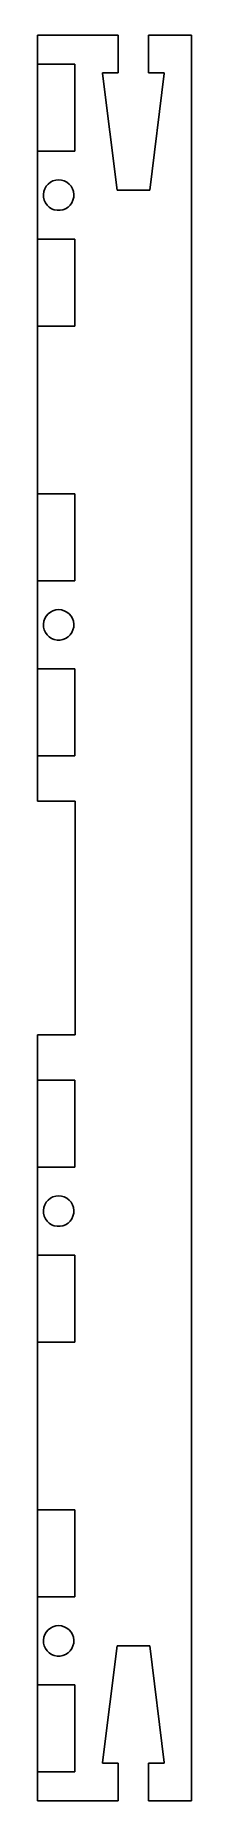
# Model space of a CAD drawing. Header units: metres. Extents: x -3 to 23, y -151 to 151.
import ezdxf

# ---------------------------------------------------------------- set-up
doc = ezdxf.new("R2010")
doc.units = ezdxf.units.M

msp = doc.modelspace()

# ---------------------------------------------------------------- linework, layer by layer
for p, q in [((10.65, 151.3), (-3.25, 151.3)), ((-3.25, 151.3), (-3.25, 20)), ((10.65, 144.85), (10.65, 151.3)), ((23.25, 151.3), (15.85, 151.3)), ((15.85, 151.3), (15.85, 144.85)), ((23.25, -151.3), (23.25, 151.3)), ((-3.2, 131.457), (-3.2, 146.357)), ((-3.2, 146.357), (3.2, 146.357)), ((3.2, 146.357), (3.2, 131.457)), ((7.95, 144.75), (7.95, 144.85)), ((7.95, 144.85), (10.65, 144.85)), ((10.45, 124.75), (7.95, 144.75)), ((15.85, 144.85), (18.55, 144.85)), ((18.55, 144.75), (16.05, 124.75)), ((18.55, 144.85), (18.55, 144.75)), ((3.2, 131.457), (-3.2, 131.457)), ((-2.21004, 124.031), (-2.13934, 124.523)), ((-2.13934, 124.523), (-1.97687, 124.992)), ((-1.97687, 124.992), (-1.72849, 125.423)), ((-1.72849, 125.423), (-1.40317, 125.798)), ((-1.40317, 125.798), (-1.01268, 126.105)), ((-1.01268, 126.105), (-0.571152, 126.333)), ((-0.571152, 126.333), (-0.094513, 126.473)), ((-0.094513, 126.473), (0.399994, 126.52)), ((0.399994, 126.52), (0.894501, 126.473)), ((0.894501, 126.473), (1.37114, 126.333)), ((1.37114, 126.333), (1.81268, 126.105)), ((1.81268, 126.105), (2.20317, 125.798)), ((2.20317, 125.798), (2.52847, 125.423)), ((2.52847, 125.423), (2.77686, 124.992)), ((2.77686, 124.992), (2.93933, 124.523)), ((2.93933, 124.523), (3.01004, 124.031)), ((16.05, 124.75), (10.45, 124.75)), ((-2.1864, 123.535), (-2.21004, 124.031)), ((-2.06927, 123.052), (-2.1864, 123.535)), ((-1.86292, 122.6), (-2.06927, 123.052)), ((-1.57477, 122.196), (-1.86292, 122.6)), ((-1.21524, 121.853), (-1.57477, 122.196)), ((-0.797333, 121.584), (-1.21524, 121.853)), ((-0.336166, 121.4), (-0.797333, 121.584)), ((0.151611, 121.306), (-0.336166, 121.4)), ((0.648376, 121.306), (0.151611, 121.306)), ((1.13615, 121.4), (0.648376, 121.306)), ((1.59734, 121.584), (1.13615, 121.4)), ((2.01524, 121.853), (1.59734, 121.584)), ((2.37477, 122.196), (2.01524, 121.853)), ((2.66292, 122.6), (2.37477, 122.196)), ((2.86928, 123.052), (2.66292, 122.6)), ((2.98639, 123.535), (2.86928, 123.052)), ((3.01004, 124.031), (2.98639, 123.535)), ((-3.2, 101.457), (-3.2, 116.357)), ((-3.2, 116.357), (3.2, 116.357)), ((3.2, 116.357), (3.2, 101.457)), ((3.2, 101.457), (-3.2, 101.457)), ((-3.2, 57.798), (-3.2, 72.698)), ((-3.2, 72.698), (3.2, 72.698)), ((3.2, 72.698), (3.2, 57.798)), ((3.2, 57.798), (-3.2, 57.798)), ((-1.97687, 51.3335), (-1.72849, 51.7637)), ((-1.72849, 51.7637), (-1.40317, 52.1391)), ((-1.40317, 52.1391), (-1.01268, 52.4462)), ((-1.01268, 52.4462), (-0.571152, 52.6738)), ((-0.571152, 52.6738), (-0.094513, 52.8138)), ((-0.094513, 52.8138), (0.399994, 52.861)), ((0.399994, 52.861), (0.894501, 52.8138)), ((0.894501, 52.8138), (1.37114, 52.6738)), ((1.37114, 52.6738), (1.81268, 52.4462)), ((1.81268, 52.4462), (2.20317, 52.1391)), ((2.20317, 52.1391), (2.52847, 51.7637)), ((2.52847, 51.7637), (2.77686, 51.3335)), ((-2.21004, 50.3723), (-2.13934, 50.864)), ((-2.1864, 49.8761), (-2.21004, 50.3723)), ((-2.06927, 49.3934), (-2.1864, 49.8761)), ((-2.13934, 50.864), (-1.97687, 51.3335)), ((-1.86292, 48.9415), (-2.06927, 49.3934)), ((-1.57477, 48.5368), (-1.86292, 48.9415)), ((-1.21524, 48.194), (-1.57477, 48.5368)), ((2.37477, 48.5368), (2.01524, 48.194)), ((2.66292, 48.9415), (2.37477, 48.5368)), ((2.86928, 49.3934), (2.66292, 48.9415)), ((2.77686, 51.3335), (2.93933, 50.864)), ((2.98639, 49.8761), (2.86928, 49.3934)), ((2.93933, 50.864), (3.01004, 50.3723)), ((3.01004, 50.3723), (2.98639, 49.8761)), ((-0.797333, 47.9255), (-1.21524, 48.194)), ((-0.336166, 47.7408), (-0.797333, 47.9255)), ((0.151611, 47.6468), (-0.336166, 47.7408)), ((0.648376, 47.6468), (0.151611, 47.6468)), ((1.13615, 47.7408), (0.648376, 47.6468)), ((1.59734, 47.9255), (1.13615, 47.7408)), ((2.01524, 48.194), (1.59734, 47.9255)), ((-3.2, 27.798), (-3.2, 42.698)), ((-3.2, 42.698), (3.2, 42.698)), ((3.2, 42.698), (3.2, 27.798)), ((3.2, 27.798), (-3.2, 27.798)), ((-3.25, 20), (3.25, 20)), ((3.25, 20), (3.25, -20)), ((3.25, -20), (-3.25, -20)), ((-3.25, -20), (-3.25, -151.3)), ((-3.2, -42.698), (-3.2, -27.798)), ((-3.2, -27.798), (3.2, -27.798)), ((3.2, -27.798), (3.2, -42.698)), ((3.2, -42.698), (-3.2, -42.698)), ((-1.72849, -48.7323), (-1.40317, -48.3569)), ((-1.40317, -48.3569), (-1.01268, -48.0498)), ((-1.01268, -48.0498), (-0.571152, -47.8222)), ((-0.571152, -47.8222), (-0.094513, -47.6822)), ((-0.094513, -47.6822), (0.399994, -47.635)), ((0.399994, -47.635), (0.894501, -47.6822)), ((0.894501, -47.6822), (1.37114, -47.8222)), ((1.37114, -47.8222), (1.81268, -48.0498)), ((1.81268, -48.0498), (2.20317, -48.3569)), ((2.20317, -48.3569), (2.52847, -48.7323)), ((-2.21004, -50.1237), (-2.13934, -49.632)), ((-2.1864, -50.6199), (-2.21004, -50.1237)), ((-2.06927, -51.1026), (-2.1864, -50.6199)), ((-2.13934, -49.632), (-1.97687, -49.1625)), ((-1.86292, -51.5545), (-2.06927, -51.1026)), ((-1.97687, -49.1625), (-1.72849, -48.7323)), ((2.52847, -48.7323), (2.77686, -49.1625)), ((2.86928, -51.1026), (2.66292, -51.5545)), ((2.77686, -49.1625), (2.93933, -49.632)), ((2.98639, -50.6199), (2.86928, -51.1026)), ((2.93933, -49.632), (3.01004, -50.1237)), ((3.01004, -50.1237), (2.98639, -50.6199)), ((-1.57477, -51.9591), (-1.86292, -51.5545)), ((-1.21524, -52.302), (-1.57477, -51.9591)), ((-0.797333, -52.5705), (-1.21524, -52.302)), ((-0.336166, -52.7551), (-0.797333, -52.5705)), ((0.151611, -52.8492), (-0.336166, -52.7551)), ((0.648376, -52.8492), (0.151611, -52.8492)), ((1.13615, -52.7551), (0.648376, -52.8492)), ((1.59734, -52.5705), (1.13615, -52.7551)), ((2.01524, -52.302), (1.59734, -52.5705)), ((2.37477, -51.9591), (2.01524, -52.302)), ((2.66292, -51.5545), (2.37477, -51.9591)), ((-3.2, -72.698), (-3.2, -57.798)), ((-3.2, -57.798), (3.2, -57.798)), ((3.2, -57.798), (3.2, -72.698)), ((3.2, -72.698), (-3.2, -72.698)), ((-3.2, -116.357), (-3.2, -101.457)), ((-3.2, -101.457), (3.2, -101.457)), ((3.2, -101.457), (3.2, -116.357)), ((3.2, -116.357), (-3.2, -116.357)), ((-2.21004, -123.783), (-2.13934, -123.291)), ((-2.1864, -124.279), (-2.21004, -123.783)), ((-2.13934, -123.291), (-1.97687, -122.822)), ((-1.97687, -122.822), (-1.72849, -122.391)), ((-1.72849, -122.391), (-1.40317, -122.016)), ((-1.40317, -122.016), (-1.01268, -121.709)), ((-1.01268, -121.709), (-0.571152, -121.481)), ((-0.571152, -121.481), (-0.094513, -121.341)), ((-0.094513, -121.341), (0.399994, -121.294)), ((0.399994, -121.294), (0.894501, -121.341)), ((0.894501, -121.341), (1.37114, -121.481)), ((1.37114, -121.481), (1.81268, -121.709)), ((1.81268, -121.709), (2.20317, -122.016)), ((2.20317, -122.016), (2.52847, -122.391)), ((2.52847, -122.391), (2.77686, -122.822)), ((2.77686, -122.822), (2.93933, -123.291)), ((2.93933, -123.291), (3.01004, -123.783)), ((3.01004, -123.783), (2.98639, -124.279)), ((-2.06927, -124.762), (-2.1864, -124.279)), ((-1.86292, -125.214), (-2.06927, -124.762)), ((-1.57477, -125.618), (-1.86292, -125.214)), ((-1.21524, -125.961), (-1.57477, -125.618)), ((-0.797333, -126.23), (-1.21524, -125.961)), ((-0.336166, -126.414), (-0.797333, -126.23)), ((0.151611, -126.508), (-0.336166, -126.414)), ((0.648376, -126.508), (0.151611, -126.508)), ((1.13615, -126.414), (0.648376, -126.508)), ((1.59734, -126.23), (1.13615, -126.414)), ((2.01524, -125.961), (1.59734, -126.23)), ((2.37477, -125.618), (2.01524, -125.961)), ((2.66292, -125.214), (2.37477, -125.618)), ((2.86928, -124.762), (2.66292, -125.214)), ((2.98639, -124.279), (2.86928, -124.762)), ((7.95, -144.75), (10.45, -124.75)), ((10.45, -124.75), (16.05, -124.75)), ((16.05, -124.75), (18.55, -144.75)), ((-3.2, -146.357), (-3.2, -131.457)), ((-3.2, -131.457), (3.2, -131.457)), ((3.2, -131.457), (3.2, -146.357)), ((7.95, -144.85), (7.95, -144.75)), ((10.65, -144.85), (7.95, -144.85)), ((10.65, -151.3), (10.65, -144.85)), ((18.55, -144.85), (15.85, -144.85)), ((15.85, -144.85), (15.85, -151.3)), ((18.55, -144.75), (18.55, -144.85)), ((3.2, -146.357), (-3.2, -146.357)), ((-3.25, -151.3), (10.65, -151.3)), ((15.85, -151.3), (23.25, -151.3))]:
    msp.add_line(p, q)

doc.saveas('drawing.dxf')
